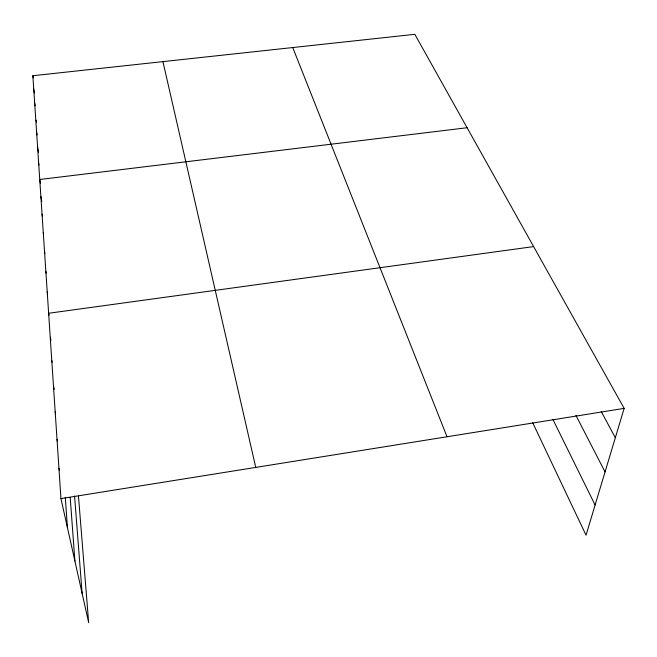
<?xml version="1.0" encoding="UTF-8"?>
<svg xmlns="http://www.w3.org/2000/svg" width="657" height="657" viewBox="0 0 657 657"><rect width="100%" height="100%" fill="white"/><g stroke="black" fill="none" stroke-linecap="round" stroke-linejoin="round"><path stroke-width="0.99" d="M78.462 496.191L88.67 622.688L60.953 498.622L32.85 75.727L414.822 34.312L624.15 408.375L586.036 535.184L532.696 422.747M60.953 498.622L624.15 408.375M533.615 246.589L48.634 313.266L49.037 315.278M467.102 127.737L39.748 179.492L40.471 183.41M601.204 411.479L615.33 437.718M575.926 415.372L605.048 471.94M552.866 419.355L595.102 505.019M292.743 47.55L447.023 436.757M162.936 61.618L255.754 467.406M58.933 468.269L59.376 470.272M57.011 439.352L57.43 441.299M55.18 411.791L55.59 413.738M53.431 385.478L54.244 389.379M51.763 360.34L52.158 362.286M50.359 337.263L50.95 340.186M47.214 291.831L47.608 293.835M45.842 271.251L46.236 273.255M44.528 251.475L44.914 253.462M43.263 232.447L43.641 234.434M42.048 214.133L42.418 216.112M40.874 196.492L41.802 201.412M38.656 163.092L39.026 165.112M37.605 147.258L38.525 152.276M36.143 120.174L36.505 122.161M36.587 131.975L37.129 134.964M34.657 102.919L35.191 105.876M32.85 75.727L33.211 77.74M33.737 89.097L34.435 93.015M74.561 495.986L82.117 593.361M70.192 497.398L74.906 561.078M65.289 497.316L67.408 527.514"/></g></svg>
